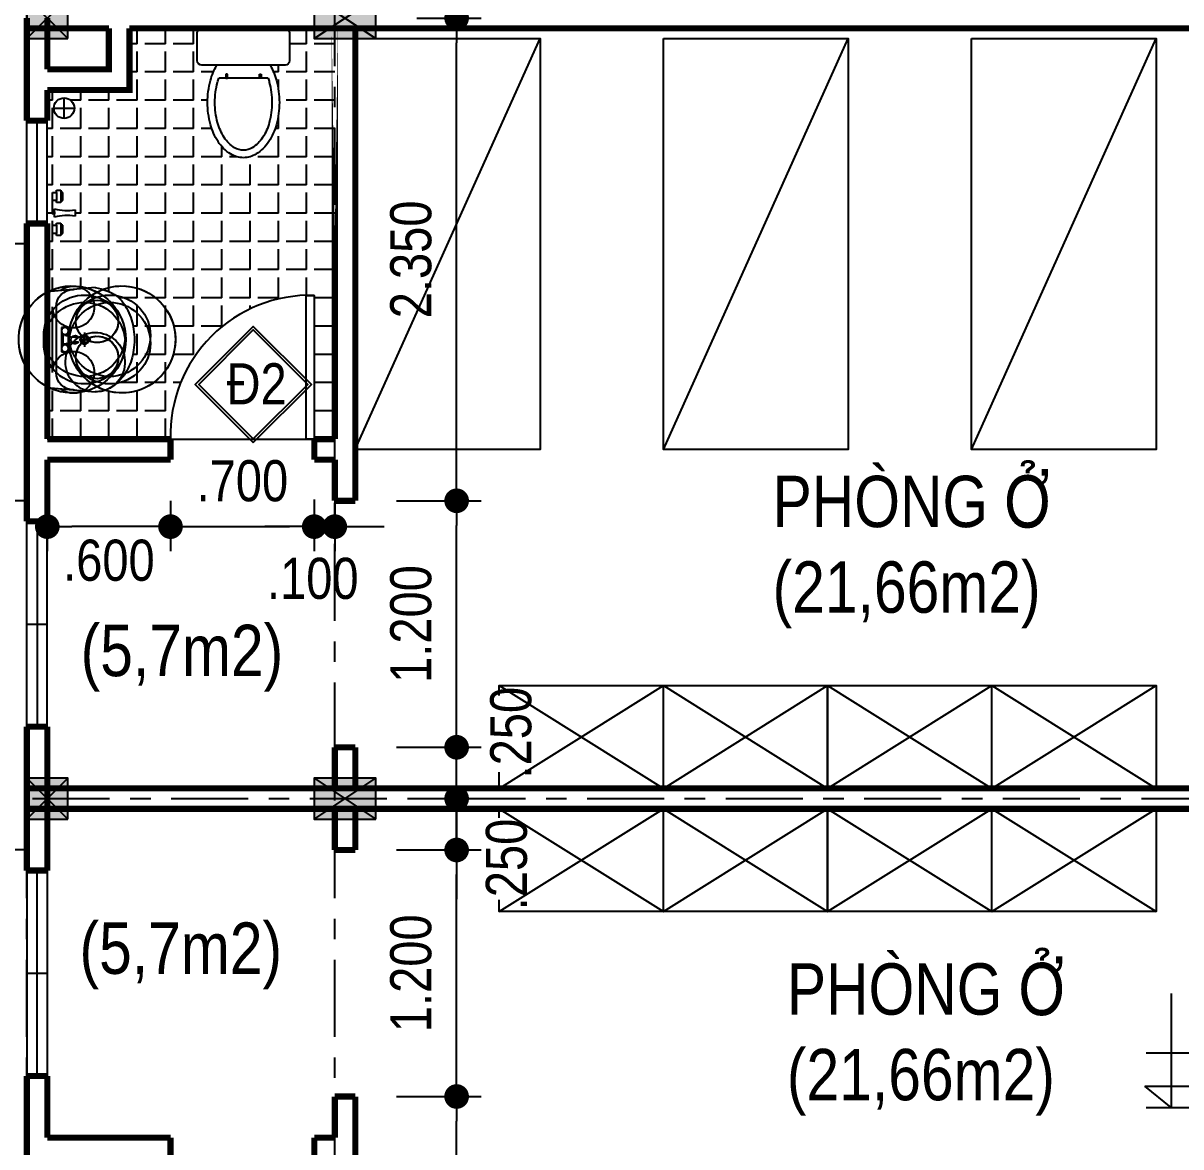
# Model space of a CAD drawing. Header units: millimetres. Extents: x 120 to 288, y 58 to 216.
# Drawn here: x 167.19 to 172.82, y 135.52 to 140.99 of the extents above; entities that cross this region are included whole.
import ezdxf

# ---------------------------------------------------------------- set-up
doc = ezdxf.new("R2010")
doc.units = ezdxf.units.MM
doc.header["$LTSCALE"] = 0.3
doc.header["$MEASUREMENT"] = 0
doc.linetypes.add('ACAD_ISO03W100', pattern=[30, 12, -18])
doc.linetypes.add('CENTER', pattern=[2, 1.25, -0.25, 0.25, -0.25])
doc.layers.get('0').update_dxf_attribs({"linetype": 'CONTINUOUS', "lineweight": 13})
doc.layers.get('DEFPOINTS').update_dxf_attribs({"linetype": 'CONTINUOUS', "lineweight": 13})
for name, color, linetype in [('CHUSO', 141, 'CONTINUOUS'), ('HACTH', 8, 'CONTINUOUS'), ('HATCH', 8, 'CONTINUOUS'), ('KT', 8, 'CONTINUOUS'), ('LAYER 1', 1, 'CONTINUOUS'), ('LAYER1', 1, 'CONTINUOUS'), ('LAYER3', 34, 'CONTINUOUS'), ('LAYER5', 5, 'CONTINUOUS'), ('LAYER7', 7, 'CONTINUOUS'), ('THIETBI', 25, 'CONTINUOUS'), ('TUONG', 7, 'CONTINUOUS')]:
    doc.layers.add(name, color=color, linetype=linetype)
doc.styles.add('ATTR', font='romans.shx', dxfattribs={"width": 0.8, "height": 0.7})
doc.styles.add('HELVE-KT', font='vhelvcn.TTF')
doc.dimstyles.new('1-100', dxfattribs={"dimtxt": 0.2, "dimasz": 0.12, "dimexe": 0.12, "dimexo": 0.2, "dimgap": 0.12, "dimtad": 1, "dimdec": 3, "dimzin": 4, "dimdsep": 46, "dimtxsty": 'HELVE-KT', "dimblk1": 'DOT', "dimblk2": 'DOT', "dimsah": 1, "dimcen": -0.18, "dimadec": 3, "dimazin": 0, "dimtfac": 1, "dimtdec": 3, "dimtmove": 2, "dimatfit": 3, "dimldrblk": 'DOT', "dimfxl": 0, "dimtolj": 1, "dimtzin": 4, "dimarcsym": 0})

# ---------------------------------------------------------------- blocks, each defined once
blk = doc.blocks.new('TOILET')
at = {"layer": 'THIETBI', "linetype": 'Continuous'}
for p, q in [((2.25, 0), (-2.25, 0)), ((-2.5, -0.25), (-2.5, -1.75)), ((2.5, -1.75), (2.5, -0.25)), ((-2.25, -2), (2.25, -2)), ((-0.9619002962733703, -2.476023252835319), (-0.9619002962733703, -2.701023903222449)), ((-0.8643275165757132, -2.476023252835319), (-0.9619002962733703, -2.476023252835319)), ((-0.8643275165757132, -2.701023903222449), (-0.8643275165757132, -2.476023252835319)), ((0.8619205168486133, -2.701023903222449), (0.8619205168486133, -2.476023252835319)), ((0.8619205168486133, -2.476023252835319), (0.959493296546043, -2.476023252835319)), ((0.959493296546043, -2.476023252835319), (0.959493296546043, -2.701023903222449)), ((-1.328885587445484, -2.699999999999932), (1.328885587445484, -2.699999999999989)), ((-0.9619002962733703, -2.701023903222449), (-0.8643275165757132, -2.701023903222449)), ((0.959493296546043, -2.701023903222449), (0.8619205168486133, -2.701023903222449))]:
    blk.add_line(p, q, dxfattribs=at)
for centre, radius, start, end in [((-2.25, -0.25), 0.25, 90, 180), ((2.25, -0.25), 0.25, 0, 90), ((-2.25, -1.75), 0.25, 180, 270), ((2.25, -1.75), 0.25, 270, 0), ((1.337938406279363, -3.661379033137678), 3.234819193328465, 149.0965747149677, 164.9268623414033), ((-1.337938406280728, -3.661379033138246), 3.234819193329836, 15.07313765860166, 30.90342528502951), ((2.637457049974273, -4.011362538314529), 4.580641306093185, 164.9268623414104, 180.0000000000054), ((2.637457049974046, -4.011362538315211), 4.180641306093212, 164.9268623413889, 179.9999999999965), ((1.337938406279363, -3.661379033137166), 2.834819193328285, 160.1759760614096, 164.9268623413951), ((-1.337938406280728, -3.661379033138019), 2.834819193329868, 15.07313765856473, 19.82402393859776), ((-2.637457049976319, -4.011362538315325), 4.180641306095254, 5.063761851311246e-12, 15.07313765857124), ((-2.637457049976319, -4.0113625383147), 4.580641306095231, 359.9999999999972, 15.07313765858606), ((2.637457049976774, -4.011362538314927), 4.580641306095572, 180, 195.0731376585856), ((2.637457049976547, -4.011362538314529), 4.180641306095595, 180.0000000000051, 195.0731376585643), ((-2.6374570499745, -4.011362538314586), 4.180641306093665, 344.9268623413959, 359.9999999999953), ((-2.637457049974728, -4.011362538315325), 4.580641306093639, 344.9268623414112, 5.332585182154509e-12), ((1.337938406280728, -4.361346043491835), 3.234819193329827, 195.0731376585933, 213.0315475788831), ((1.337938406280728, -4.361346043491494), 2.834819193329956, 195.0731376585625, 213.0315475788917), ((-1.337938406279591, -4.36134604349229), 2.834819193328596, 326.9684524211129, 344.9268623413986), ((-1.337938406279591, -4.361346043492233), 3.234819193328677, 326.9684524211115, 344.9268623414048), ((0.5168646681929658, -4.8952005445542), 2.255450666327983, 213.0315475788855, 237.5002250693039), ((0.5168646681931932, -4.895200544554314), 1.85545066632798, 213.0315475788863, 237.5002250693021), ((-0.5168646681929658, -4.89520054455437), 1.855450666327776, 302.4997749306895, 326.968452421117), ((-0.5168646681929658, -4.8952005445542), 2.255450666327892, 302.4997749306941, 326.9684524211124), ((0, -5.706522592530348), 1.293477407469652, 237.5002250693031, 270), ((0, -5.706522592530462), 0.8934774074695488, 237.5002250693035, 270), ((0, -5.706522592530519), 0.8934774074695326, 270, 302.4997749306894), ((0, -5.706522592530519), 1.293477407469453, 270, 302.4997749307029)]:
    blk.add_arc(centre, radius, start, end, dxfattribs=at)
blk = doc.blocks.new('la')
at = {"layer": 'THIETBI', "linetype": 'Continuous'}
for p, q in [((-5933.44379870165, 607096.9278938042), (-5954.657236116378, 607330.2757053494)), ((-5700.095987156405, 607309.1017654629), (-5700.095987156405, 607252.294578268)), ((-5445.534738199225, 607330.2757053494), (-5466.748175613953, 607096.9278938042)), ((-5700.095987156405, 607278.0555106837), (-5734.787105645424, 607278.0555106837)), ((-5710.190800530276, 607249.5658061604), (-5715.470036458595, 607195.7922466656)), ((-5665.404868668316, 607278.0555106837), (-5700.095987156405, 607278.0555106837)), ((-5684.721937854214, 607195.7922466656), (-5690.001173785327, 607249.5658061604)), ((-5944.168579871206, 607224.2085182804), (-5944.168579871206, 607229.5737794738)), ((-5759.493611915408, 607200.4494683815), (-5715.012812269291, 607200.4494683815)), ((-5759.493611915408, 607183.478718451), (-5759.493611915408, 607200.4494683815)), ((-5759.493611915408, 607166.5079685205), (-5759.493611915408, 607183.478718451)), ((-5719.692424225992, 607191.9640934139), (-5727.825761422886, 607191.9640934139)), ((-5725.552112052588, 607183.478718451), (-5716.678920921309, 607183.478718451)), ((-5685.179162046312, 607200.4494683815), (-5640.698362400195, 607200.4494683815)), ((-5674.639862261152, 607183.478718451), (-5683.513053392431, 607183.478718451)), ((-5672.366212892717, 607191.9640934139), (-5680.499550089611, 607191.9640934139)), ((-5640.698362400195, 607200.4494683815), (-5640.698362400195, 607183.478718451)), ((-5640.698362400195, 607183.478718451), (-5640.698362400195, 607166.5079685205)), ((-5456.023394444397, 607229.5737794738), (-5456.023394444397, 607224.2085182804)), ((-5700.095987156405, 607139.3547686327), (-5859.314830218813, 607139.3547686327)), ((-5859.31483021858, 607122.3840186977), (-5540.877144096539, 607122.3840186978)), ((-5700.095987156405, 607166.5079685205), (-5759.493611915408, 607166.5079685205)), ((-5727.825761422886, 607174.9933434834), (-5672.366212892717, 607174.9933434834)), ((-5640.698362400195, 607166.5079685205), (-5700.095987156405, 607166.5079685205)), ((-5540.87714409679, 607139.3547686327), (-5700.095987156405, 607139.3547686327)), ((-5466.748175613953, 607096.9278938042), (-5933.44379870165, 607096.9278938042))]:
    blk.add_line(p, q, dxfattribs=at)
for centre, radius in [((-5700.095987156172, 607278.0555106841), 21.21343741315687), ((-5700.095987156172, 607278.0555106841), 16.9707499305255), ((-5742.522861982834, 607183.4787184515), 16.9707499305255), ((-5657.669112330441, 607183.4787184515), 16.9707499305255)]:
    blk.add_circle(centre, radius, dxfattribs=at)
for centre, radius, start, end in [((-5716.921617746491, 607277.7234812875), 198.3889853030901, 106.8298526196501, 126.1394149328383), ((-5698.920439606671, 607218.2127808502), 260.5626604476124, 90, 106.8298526196501), ((-5698.920439606671, 607218.2127808502), 260.5626604477563, 73.17014738034992, 90), ((-5680.919261464987, 607277.7234812875), 198.3889853030873, 53.86058506716174, 73.17014738034992), ((-5744.464750194129, 607315.4400154066), 151.686082919052, 126.1394149328383, 150.4377224630194), ((-5653.376129020144, 607315.4400154066), 151.686082919055, 29.56227753698059, 53.86058506716174), ((-5786.622446788613, 607339.3522209723), 103.2189295367069, 150.4377224630194, 180), ((-5611.218432424728, 607339.3522209723), 103.2189295367252, 0, 29.56227753698059), ((-5809.756896741826, 607330.2757053499), 144.9003393737205, 180, 190.3888578116886), ((-5786.622446788613, 607339.3522209723), 103.2189295367414, 180, 209.5622775369806), ((-5611.218432424728, 607339.3522209723), 103.2189295367332, 330.4377224630194, 0), ((-5744.464750194129, 607363.2644265287), 151.6860829190531, 209.5622775369806, 233.8605850671617), ((-5716.921617746491, 607400.9809606525), 198.3889853029024, 233.8605850671617, 253.1701473803499), ((-5700.095987156172, 607232.2578273343), 20.03675093646151, 59.74728664221707, 120.2527133577829), ((-5680.919261464987, 607400.9809606525), 198.3889853030186, 286.8298526196501, 306.1394149328383), ((-5653.376129020144, 607363.2644265287), 151.686082919052, 306.1394149328383, 330.4377224630194), ((-5859.31483021858, 607224.2085182809), 84.85374965263226, 180, 270), ((-5698.920439606671, 607460.4916610897), 260.5626604475996, 253.1701473803499, 266.458658478582), ((-5719.692424225759, 607196.2067809005), 4.242687482640058, 270, 354.3929373133142), ((-5698.920439606671, 607460.4916610897), 260.5626604477354, 273.0264019199498, 286.8298526196501), ((-5680.499550089378, 607196.2067809005), 4.242687482625124, 185.6070626866857, 270), ((-5540.877144096557, 607224.2085182809), 84.85374965263226, 270, 0), ((-5859.31483021858, 607224.2085182809), 101.8244995831652, 218.2452544057623, 270), ((-5540.877144096557, 607224.2085182809), 101.8244995831627, 270, 321.7547455942377)]:
    blk.add_arc(centre, radius, start, end, dxfattribs=at)
blk.add_spline([(-5445.534738204817, 607330.275705352), (-5488.399266112272, 607435.7992354915), (-5558.166908814947, 607489.0372223724), (-5649.338553096775, 607517.3672669327), (-5750.853421221862, 607517.367266933), (-5842.025065503458, 607489.0372223728), (-5911.792708206598, 607435.7992354913), (-5950.069890455718, 607366.4471325721), (-5954.657236119176, 607330.275705352)], degree=3, dxfattribs=at)
blk = doc.blocks.new('WALFCT1T')
for p, q in [((-5.5, -1), (-5, -1)), ((-5.5, -2), (-5.5, -1)), ((-2.5, -2), (-5.5, -2)), ((-5, -2), (-5, -2.5)), ((-5, -2.5), (-3, -2.5)), ((-3, -1), (-2.5, -1)), ((-3, -2.5), (-3, -2)), ((-2.5, -1), (-2.5, -2)), ((-1, -0.5), (1, -0.5)), ((2.5, -1), (3, -1)), ((2.5, -2), (2.5, -1)), ((5.5, -2), (2.5, -2)), ((3, -2), (3, -2.5)), ((3, -2.5), (5, -2.5)), ((5, -1), (5.5, -1)), ((5, -2.5), (5, -2)), ((5.5, -1), (5.5, -2)), ((0.75, -5.5), (-0.75, -5.5))]:
    blk.add_line(p, q)
for points in [[(-3, 0), (-3, -1), (-5, -1), (-5, 0)], [(-0.25, -0.5), (-0.25, 0), (0.25, 0), (0.25, -0.5)], [(5, 0), (5, -1), (3, -1), (3, 0)]]:
    blk.add_lwpolyline(points, close=True)
for centre, radius, start, end in [((-13.26580000000001, -3.619500000000016), 12.65625, 351.4554000000001, 14.26943), ((13.26579999999998, -3.619500000000016), 12.65624, 165.7306, 188.5446)]:
    blk.add_arc(centre, radius, start, end)
at = {"style": 'ATTR', "width": 0.8, "flags": 9}
blk.add_attdef('ESTCODE', (0, 0), '', height=0.7, dxfattribs=at)
blk = doc.blocks.new('_DOT')
at = {"color": 0, "linetype": 'ByBlock'}
blk.add_line((-0.5, 0), (-1, 0), dxfattribs=at)
at = {"color": 0, "linetype": 'ByBlock', "const_width": 0.5}
blk.add_lwpolyline([(-0.25, 0, 1), (0.25, 0, 1)], format="xyb", close=True, dxfattribs=at)
blk = doc.blocks.new('*D312')
at = {"layer": 'DEFPOINTS', "color": 0, "lineweight": -2, "ltscale": 5}
for p in [(167.9041485818102, 138.8677657601786), (168.6041485818801, 138.8739229899495), (168.6041485818801, 138.5418370153186)]:
    blk.add_point(p, dxfattribs=at)
at = {"layer": 'LAYER 1', "color": 0, "lineweight": -2, "ltscale": 5}
for p, q in [((167.9041485818102, 138.6677657601786), (167.9041485818102, 138.4218370153186)), ((168.6041485818801, 138.6739229899495), (168.6041485818801, 138.4218370153186)), ((168.0241485818102, 138.5418370153186), (168.48414858188, 138.5418370153186))]:
    blk.add_line(p, q, dxfattribs=at)
at = {"layer": 'LAYER 1', "color": 0, "lineweight": -2, "ltscale": 5, "xscale": 0.12, "yscale": 0.12, "zscale": 0.12, "rotation": 180}
blk.add_blockref('_DOT', (167.9041485818102, 138.5418370153186), dxfattribs=at)
at = {"layer": 'LAYER 1', "color": 0, "lineweight": -2, "ltscale": 5, "xscale": 0.12, "yscale": 0.12, "zscale": 0.12}
blk.add_blockref('_DOT', (168.6041485818801, 138.5418370153186), dxfattribs=at)
at = {"layer": 'LAYER 1', "color": 0, "ltscale": 5, "insert": (168.2541485818451, 138.763970348652), "char_height": 0.2, "attachment_point": 5, "style": 'HELVE-KT'}
blk.add_mtext('\\A1;.700', dxfattribs=at)
blk = doc.blocks.new('*D313')
at = {"layer": 'DEFPOINTS', "color": 0, "lineweight": -2, "ltscale": 5}
for p in [(168.6041485818801, 138.8677657601786), (168.7041485818568, 138.8677657601786), (168.7041485818568, 138.5418370153186)]:
    blk.add_point(p, dxfattribs=at)
at = {"layer": 'LAYER 1', "color": 0, "lineweight": -2, "ltscale": 5}
for p, q in [((168.6041485818801, 138.6677657601786), (168.6041485818801, 138.4218370153186)), ((168.7041485818568, 138.6677657601786), (168.7041485818568, 138.4218370153186)), ((168.48414858188, 138.5418370153186), (168.36414858188, 138.5418370153186)), ((168.6041485818801, 138.5418370153186), (168.7041485818568, 138.5418370153186)), ((168.8241485818568, 138.5418370153186), (168.9441485818568, 138.5418370153186))]:
    blk.add_line(p, q, dxfattribs=at)
at = {"layer": 'LAYER 1', "color": 0, "lineweight": -2, "ltscale": 5, "xscale": 0.12, "yscale": 0.12, "zscale": 0.12}
blk.add_blockref('_DOT', (168.6041485818801, 138.5418370153186), dxfattribs=at)
at = {"layer": 'LAYER 1', "color": 0, "lineweight": -2, "ltscale": 5, "xscale": 0.12, "yscale": 0.12, "zscale": 0.12, "rotation": 180}
blk.add_blockref('_DOT', (168.7041485818568, 138.5418370153186), dxfattribs=at)
at = {"layer": 'LAYER 1', "color": 0, "ltscale": 5, "insert": (168.5969512816459, 138.2886915536494), "char_height": 0.2, "attachment_point": 5, "style": 'HELVE-KT'}
blk.add_mtext('\\A1;.100', dxfattribs=at)
blk = doc.blocks.new('*D314')
at = {"layer": 'DEFPOINTS', "color": 0, "lineweight": -2, "ltscale": 5}
for p in [(167.3041485818335, 138.8677657601786), (167.9041485818102, 138.8677657601786), (167.3041485818335, 138.5418370153186)]:
    blk.add_point(p, dxfattribs=at)
at = {"layer": 'LAYER 1', "color": 0, "lineweight": -2, "ltscale": 5}
for p, q in [((167.3041485818335, 138.6677657601786), (167.3041485818335, 138.4218370153186)), ((167.9041485818102, 138.6677657601786), (167.9041485818102, 138.4218370153186)), ((167.7841485818102, 138.5418370153186), (167.4241485818335, 138.5418370153186))]:
    blk.add_line(p, q, dxfattribs=at)
at = {"layer": 'LAYER 1', "color": 0, "lineweight": -2, "ltscale": 5, "xscale": 0.12, "yscale": 0.12, "zscale": 0.12, "rotation": 180}
blk.add_blockref('_DOT', (167.3041485818335, 138.5418370153186), dxfattribs=at)
at = {"layer": 'LAYER 1', "color": 0, "lineweight": -2, "ltscale": 5, "xscale": 0.12, "yscale": 0.12, "zscale": 0.12}
blk.add_blockref('_DOT', (167.9041485818102, 138.5418370153186), dxfattribs=at)
at = {"layer": 'LAYER 1', "color": 0, "ltscale": 5, "insert": (167.6041485818218, 138.3769742279676), "char_height": 0.2, "attachment_point": 5, "style": 'HELVE-KT'}
blk.add_mtext('\\A1;.600', dxfattribs=at)
blk = doc.blocks.new('*D329')
at = {"layer": 'DEFPOINTS', "color": 0, "lineweight": -2, "ltscale": 5}
for p in [(168.8041485818335, 135.7677657602601), (169.297526175194, 135.7677657602601), (168.9041485818102, 133.417765760167)]:
    blk.add_point(p, dxfattribs=at)
at = {"layer": 'LAYER 1', "color": 0, "lineweight": -2, "ltscale": 5}
for p, q in [((169.0041485818335, 135.7677657602601), (169.417526175194, 135.7677657602601)), ((169.297526175194, 133.537765760167), (169.297526175194, 135.6477657602601)), ((169.1041485818102, 133.417765760167), (169.417526175194, 133.417765760167))]:
    blk.add_line(p, q, dxfattribs=at)
at = {"layer": 'LAYER 1', "color": 0, "lineweight": -2, "ltscale": 5, "xscale": 0.12, "yscale": 0.12, "zscale": 0.12}
for p, rotation in [((169.297526175194, 135.7677657602601), 90), ((169.297526175194, 133.417765760167), 270)]:
    blk.add_blockref('_DOT', p, dxfattribs=dict(at, rotation=rotation))
at = {"layer": 'LAYER 1', "color": 0, "ltscale": 5, "insert": (169.0753928418606, 134.5927657602136), "char_height": 0.2, "attachment_point": 5, "rotation": 90, "style": 'HELVE-KT'}
blk.add_mtext('\\A1;2.350', dxfattribs=at)
blk = doc.blocks.new('*D330')
at = {"layer": 'DEFPOINTS', "color": 0, "lineweight": -2, "ltscale": 5}
for p in [(168.8041485818335, 136.9677657602717), (169.297526175194, 136.9677657602717), (168.8041485818335, 135.7677657602601)]:
    blk.add_point(p, dxfattribs=at)
at = {"layer": 'LAYER 1', "color": 0, "lineweight": -2, "ltscale": 5}
for p, q in [((169.0041485818335, 136.9677657602717), (169.417526175194, 136.9677657602717)), ((169.297526175194, 135.8877657602601), (169.297526175194, 136.8477657602717)), ((169.0041485818335, 135.7677657602601), (169.417526175194, 135.7677657602601))]:
    blk.add_line(p, q, dxfattribs=at)
at = {"layer": 'LAYER 1', "color": 0, "lineweight": -2, "ltscale": 5, "xscale": 0.12, "yscale": 0.12, "zscale": 0.12}
for p, rotation in [((169.297526175194, 136.9677657602717), 90), ((169.297526175194, 135.7677657602601), 270)]:
    blk.add_blockref('_DOT', p, dxfattribs=dict(at, rotation=rotation))
at = {"layer": 'LAYER 1', "color": 0, "ltscale": 5, "insert": (169.0753928418606, 136.3677657602659), "char_height": 0.2, "attachment_point": 5, "rotation": 90, "style": 'HELVE-KT'}
blk.add_mtext('\\A1;1.200', dxfattribs=at)
blk = doc.blocks.new('*D331')
at = {"layer": 'DEFPOINTS', "color": 0, "lineweight": -2, "ltscale": 5}
for p in [(168.9041485818102, 137.2177657602717), (169.297526175194, 137.2177657602717), (168.8041485818335, 136.9677657602717)]:
    blk.add_point(p, dxfattribs=at)
at = {"layer": 'LAYER 1', "color": 0, "lineweight": -2, "ltscale": 5}
for p, q in [((169.297526175194, 137.3377657602717), (169.297526175194, 137.4577657602717)), ((169.1041485818102, 137.2177657602717), (169.417526175194, 137.2177657602717)), ((169.297526175194, 136.9677657602717), (169.297526175194, 137.2177657602717)), ((169.0041485818335, 136.9677657602717), (169.417526175194, 136.9677657602717)), ((169.297526175194, 136.8477657602717), (169.297526175194, 136.7277657602717))]:
    blk.add_line(p, q, dxfattribs=at)
at = {"layer": 'LAYER 1', "color": 0, "lineweight": -2, "ltscale": 5, "xscale": 0.12, "yscale": 0.12, "zscale": 0.12}
for p, rotation in [((169.297526175194, 137.2177657602717), 270), ((169.297526175194, 136.9677657602717), 90)]:
    blk.add_blockref('_DOT', p, dxfattribs=dict(at, rotation=rotation))
at = {"layer": 'LAYER 1', "color": 0, "ltscale": 5, "insert": (169.5412234026821, 136.8971605490208), "char_height": 0.2, "attachment_point": 5, "rotation": 90, "style": 'HELVE-KT'}
blk.add_mtext('\\A1;.250', dxfattribs=at)
blk = doc.blocks.new('*D332')
at = {"layer": 'DEFPOINTS', "color": 0, "lineweight": -2, "ltscale": 5}
for p in [(168.8041485818335, 137.4677657602135), (169.297526175194, 137.4677657602135), (168.9041485818102, 137.2177657602717)]:
    blk.add_point(p, dxfattribs=at)
at = {"layer": 'LAYER 1', "color": 0, "lineweight": -2, "ltscale": 5}
for p, q in [((169.297526175194, 137.5877657602135), (169.297526175194, 137.7077657602135)), ((169.0041485818335, 137.4677657602135), (169.417526175194, 137.4677657602135)), ((169.297526175194, 137.2177657602717), (169.297526175194, 137.4677657602135)), ((169.1041485818102, 137.2177657602717), (169.417526175194, 137.2177657602717)), ((169.297526175194, 137.0977657602717), (169.297526175194, 136.9777657602717))]:
    blk.add_line(p, q, dxfattribs=at)
at = {"layer": 'LAYER 1', "color": 0, "lineweight": -2, "ltscale": 5, "xscale": 0.12, "yscale": 0.12, "zscale": 0.12}
for p, rotation in [((169.297526175194, 137.4677657602135), 270), ((169.297526175194, 137.2177657602717), 90)]:
    blk.add_blockref('_DOT', p, dxfattribs=dict(at, rotation=rotation))
at = {"layer": 'LAYER 1', "color": 0, "ltscale": 5, "insert": (169.5624126218404, 137.5388988631441), "char_height": 0.2, "attachment_point": 5, "rotation": 90, "style": 'HELVE-KT'}
blk.add_mtext('\\A1;.250', dxfattribs=at)
blk = doc.blocks.new('*D333')
at = {"layer": 'DEFPOINTS', "color": 0, "lineweight": -2, "ltscale": 5}
for p in [(168.8041485818335, 138.6677657602252), (169.297526175194, 138.6677657602252), (168.8041485818335, 137.4677657602135)]:
    blk.add_point(p, dxfattribs=at)
at = {"layer": 'LAYER 1', "color": 0, "lineweight": -2, "ltscale": 5}
for p, q in [((169.0041485818335, 138.6677657602252), (169.417526175194, 138.6677657602252)), ((169.297526175194, 137.5877657602135), (169.297526175194, 138.5477657602252)), ((169.0041485818335, 137.4677657602135), (169.417526175194, 137.4677657602135))]:
    blk.add_line(p, q, dxfattribs=at)
at = {"layer": 'LAYER 1', "color": 0, "lineweight": -2, "ltscale": 5, "xscale": 0.12, "yscale": 0.12, "zscale": 0.12}
for p, rotation in [((169.297526175194, 138.6677657602252), 90), ((169.297526175194, 137.4677657602135), 270)]:
    blk.add_blockref('_DOT', p, dxfattribs=dict(at, rotation=rotation))
at = {"layer": 'LAYER 1', "color": 0, "ltscale": 5, "insert": (169.0753928418606, 138.0677657602194), "char_height": 0.2, "attachment_point": 5, "rotation": 90, "style": 'HELVE-KT'}
blk.add_mtext('\\A1;1.200', dxfattribs=at)
blk = doc.blocks.new('*D334')
at = {"layer": 'DEFPOINTS', "color": 0, "lineweight": -2, "ltscale": 5}
for p in [(168.9041485818102, 141.0177657602601), (169.297526175194, 141.0177657602601), (168.8041485818335, 138.6677657602252)]:
    blk.add_point(p, dxfattribs=at)
at = {"layer": 'LAYER 1', "color": 0, "lineweight": -2, "ltscale": 5}
for p, q in [((169.1041485818102, 141.0177657602601), (169.417526175194, 141.0177657602601)), ((169.297526175194, 138.7877657602252), (169.297526175194, 140.8977657602601)), ((169.0041485818335, 138.6677657602252), (169.417526175194, 138.6677657602252))]:
    blk.add_line(p, q, dxfattribs=at)
at = {"layer": 'LAYER 1', "color": 0, "lineweight": -2, "ltscale": 5, "xscale": 0.12, "yscale": 0.12, "zscale": 0.12}
for p, rotation in [((169.297526175194, 141.0177657602601), 90), ((169.297526175194, 138.6677657602252), 270)]:
    blk.add_blockref('_DOT', p, dxfattribs=dict(at, rotation=rotation))
at = {"layer": 'LAYER 1', "color": 0, "ltscale": 5, "insert": (169.0753928418606, 139.8427657602427), "char_height": 0.2, "attachment_point": 5, "rotation": 90, "style": 'HELVE-KT'}
blk.add_mtext('\\A1;2.350', dxfattribs=at)
blk = doc.blocks.new('*D335')
at = {"layer": 'DEFPOINTS', "color": 0, "lineweight": -2, "ltscale": 5}
for p in [(168.8041485818335, 143.3677657602368), (169.297526175194, 143.3677657602368), (168.9041485818102, 141.0177657602601)]:
    blk.add_point(p, dxfattribs=at)
at = {"layer": 'LAYER 1', "color": 0, "lineweight": -2, "ltscale": 5}
for p, q in [((169.0041485818335, 143.3677657602368), (169.417526175194, 143.3677657602368)), ((169.297526175194, 141.1377657602601), (169.297526175194, 143.2477657602368)), ((169.1041485818102, 141.0177657602601), (169.417526175194, 141.0177657602601))]:
    blk.add_line(p, q, dxfattribs=at)
at = {"layer": 'LAYER 1', "color": 0, "lineweight": -2, "ltscale": 5, "xscale": 0.12, "yscale": 0.12, "zscale": 0.12}
for p, rotation in [((169.297526175194, 143.3677657602368), 90), ((169.297526175194, 141.0177657602601), 270)]:
    blk.add_blockref('_DOT', p, dxfattribs=dict(at, rotation=rotation))
at = {"layer": 'LAYER 1', "color": 0, "ltscale": 5, "insert": (169.0753928418606, 142.1927657602485), "char_height": 0.2, "attachment_point": 5, "rotation": 90, "style": 'HELVE-KT'}
blk.add_mtext('\\A1;2.350', dxfattribs=at)

msp = doc.modelspace()

# ---------------------------------------------------------------- hatches: boundary and pattern name
at = {"layer": 'LAYER7', "ltscale": 5}
h = msp.add_hatch(color=256, dxfattribs=at)
h.paths.add_polyline_path([(167.3041485818917, 141.0177657602601), (167.204148581915, 141.1177657601204), (167.2041485818568, 140.9177657602252)])
h.paths.add_polyline_path([(167.3041485818335, 141.0177657602019), (167.204148581915, 140.9177657602252), (167.4041485819848, 140.9177657602252)])
h.paths.add_polyline_path([(167.4041485818684, 141.1177657601786), (167.3041485818917, 141.0177657602019), (167.4041485818684, 140.9177657602252)])
h.paths.add_polyline_path([(167.4041485818684, 141.1177657601786), (167.204148581915, 141.1177657602368), (167.3041485818917, 141.0177657602019)])
h = msp.add_hatch(color=256, dxfattribs=at)
h.paths.add_polyline_path([(168.6041485818801, 141.1177657602368), (168.6041485817636, 140.9177657602252), (168.7541485817869, 141.0177657602601)])
h.paths.add_polyline_path([(168.7541485817869, 141.0177657602601), (168.9041485818102, 141.1177657602368), (168.6041485818801, 141.1177657602368)])
h.paths.add_polyline_path([(168.6041485818218, 140.9177657602834), (168.9041485818684, 140.9177657602834), (168.7541485817869, 141.0177657602601)])
h.paths.add_polyline_path([(168.7541485818451, 141.0177657603183), (168.9041485818684, 140.9177657602252), (168.9041485818684, 141.117765760295)])
h = msp.add_hatch(color=256, dxfattribs=at)
h.paths.add_polyline_path([(167.3041485818917, 137.2177657602717), (167.204148581915, 137.317765760132), (167.2041485818568, 137.1177657601786)])
h.paths.add_polyline_path([(167.3041485818335, 137.2177657602135), (167.204148581915, 137.1177657602368), (167.4041485819848, 137.1177657602368)])
h.paths.add_polyline_path([(167.4041485818684, 137.317765760132), (167.3041485818917, 137.2177657602135), (167.4041485818684, 137.1177657602368)])
h.paths.add_polyline_path([(167.4041485818684, 137.3177657601902), (167.204148581915, 137.3177657602484), (167.3041485818917, 137.2177657602135)])
h = msp.add_hatch(color=256, dxfattribs=at)
h.paths.add_polyline_path([(168.6041485818801, 137.3177657603067), (168.6041485817636, 137.117765760295), (168.7541485817869, 137.2177657603299)])
h.paths.add_polyline_path([(168.7541485817869, 137.2177657602717), (168.9041485818102, 137.3177657603067), (168.6041485818801, 137.3177657603067)])
h.paths.add_polyline_path([(168.6041485818218, 137.117765760295), (168.9041485818684, 137.117765760295), (168.7541485817869, 137.2177657603299)])
h.paths.add_polyline_path([(168.7541485818451, 137.2177657603299), (168.9041485818684, 137.117765760295), (168.9041485818684, 137.3177657603067)])
at = {"layer": 'THIETBI', "ltscale": 5}
h = msp.add_hatch(dxfattribs=at)
h.set_pattern_fill('ANGLE', color=256, scale=0.5, angle=90, style=0)
h.set_pattern_definition([(90, (168.7041485818568, 138.9677657602135), (-0.1375, 8.419446744138055e-18), [0.1, -0.0375]), (180, (168.7041485818568, 138.9677657602135), (-1.683889348827611e-17, -0.1375), [0.1, -0.0375])])
edge = h.paths.add_edge_path()
edge.add_line((167.7041485817986, 140.9677657602717), (167.7041485817986, 140.6677657602252))
edge.add_line((167.7041485817986, 140.6677657602252), (167.3041485818335, 140.6677657602252))
edge.add_line((167.3041485818335, 140.6677657602252), (167.3041485818917, 139.6852446251562))
edge.add_line((167.3041485818917, 139.6852446252144), (167.5374610396334, 139.7064548498731))
edge.add_spline(control_points=[(167.5374610396334, 139.7064548498149), (167.5755415182443, 139.6964917185962), (167.6429637114866, 139.6788518100641), (167.7020394171354, 139.5929305609445), (167.729634767305, 139.5015264004016), (167.7295571961672, 139.402494221182), (167.7022504607098, 139.3098195929908), (167.6491818843874, 139.2384096286389), (167.5883342944085, 139.2011943081873), (167.5496533803175, 139.1982579167945), (167.5374610396334, 139.1973323573604)], knot_values=[0, 0, 0, 0, 113.8972482804107, 201.6571891156827, 297.1289658135357, 398.6438339386224, 494.115610636184, 581.8755514722499, 661.0895455658089, 697.5507014357958, 697.5507014357958, 697.5507014357958, 697.5507014357958], degree=3, periodic=0)
edge.add_line((167.5374610396334, 139.1973323573604), (167.3041485817753, 139.2185425820774))
edge.add_line((167.3041485817753, 139.2185425820774), (167.3041485817753, 138.9677657602135))
edge.add_line((167.3041485817753, 138.9677657602135), (167.9041485818102, 138.9677657602135))
edge.add_arc((168.5841485818614, 138.9877657601739), 0.6802940541319764, 88.31531568069852, 181.6846843156624, ccw=False)
edge.add_line((168.6041485818801, 139.6677657602834), (168.6041485818218, 138.9677657602717))
edge.add_line((168.6041485818218, 138.9677657602717), (168.7041485818568, 138.9677657602717))
edge.add_line((168.7041485818568, 138.9677657602717), (168.7041485818568, 140.9177657602834))
edge.add_line((168.7041485818568, 140.9177657602252), (168.6041485818218, 140.9177657602252))
edge.add_line((168.6041485818218, 140.9177657602834), (168.6041485818218, 140.9677657602717))
edge.add_line((168.6041485818218, 140.9677657602717), (168.4638212693039, 140.9677657602717))
edge.add_ellipse((168.4618521459865, 140.9452657601926), major_axis=(-0.0159099025959166, 0.0159099025959166), ratio=0.9999999987998788, start_angle=225.0000000343809, end_angle=314.99999996561905, ccw=False)
edge.add_line((168.4843521460657, 140.9452657599597), (168.4843521458911, 140.8102657599504))
edge.add_ellipse((168.4618521459865, 140.8102657601833), major_axis=(-0.01590990257682279, 0.01590990257682278), ratio=0.9999999986131138, start_angle=134.9999999602686, end_angle=225.0000000397314, ccw=False)
edge.add_line((168.4618521456955, 140.7877657601623), (168.3887403854983, 140.7877657602205))
edge.add_ellipse((168.1389376893289, 140.6382416471736), major_axis=(-0.2058626336902675, 0.2058626336902675), ratio=0.9999999968645723, start_angle=240.07313773622718, end_angle=255.9034253272293, ccw=False)
edge.add_ellipse((168.0219810113426, 140.6067431316608), major_axis=(-0.2915102284462119, 0.2915102284462117), ratio=0.999999998837754, start_angle=225.0000000332959, end_angle=240.0731376877937, ccw=False)
edge.add_ellipse((168.0219810113426, 140.6067431316608), major_axis=(-0.2915102284462128, -0.2915102284462128), ratio=0.9999999988377523, start_angle=119.92686231220631, end_angle=134.9999999667041, ccw=False)
edge.add_ellipse((168.1389376893289, 140.5752446162062), major_axis=(-0.2058626328327546, 0.2058626328327545), ratio=0.9999999969642844, start_angle=191.9684524520063, end_angle=209.9268624138862, ccw=False)
edge.add_ellipse((168.2128343257586, 140.5271977110663), major_axis=(-0.1435360015145571, 0.1435360015145571), ratio=0.9999999990923838, start_angle=167.4997749165686, end_angle=191.9684524286788, ccw=False)
edge.add_ellipse((168.2593521459144, 140.4541787267792), major_axis=(-0.08231639814443893, 0.08231639814443893), ratio=0.9999999992607727, start_angle=134.9999999788227, end_angle=167.4997749159088, ccw=False)
edge.add_ellipse((168.2593521459144, 140.4541787267792), major_axis=(-0.08231639814443893, -0.08231639814443893), ratio=0.9999999992607727, start_angle=12.500225084091198, end_angle=45.0000000211773, ccw=False)
edge.add_ellipse((168.3058699660701, 140.5271977110663), major_axis=(-0.1435360015145571, -0.1435360015145571), ratio=0.9999999990923826, start_angle=-11.968452428678688, end_angle=12.500225083431417, ccw=False)
edge.add_ellipse((168.3797666024998, 140.5752446162062), major_axis=(-0.2058626328327546, -0.2058626328327547), ratio=0.9999999969642842, start_angle=330.07313758611383, end_angle=348.03154754799374, ccw=False)
edge.add_ellipse((168.4967232804861, 140.6067431316608), major_axis=(-0.2915102284462119, 0.2915102284462117), ratio=0.999999998837754, start_angle=405.0000000332959, end_angle=420.07313768779375, ccw=False)
edge.add_ellipse((168.4967232804861, 140.6067431316608), major_axis=(-0.2915102284462128, -0.2915102284462128), ratio=0.9999999988377523, start_angle=299.92686231220625, end_angle=314.9999999667041, ccw=False)
edge.add_ellipse((168.3797666024998, 140.6382416471736), major_axis=(-0.2058626336902668, -0.2058626336902669), ratio=0.9999999968645755, start_angle=284.09657467277077, end_angle=299.9268622637729, ccw=False)
edge.add_line((168.1299639063304, 140.7877657601623), (168.0568521457258, 140.7877657601623))
edge.add_ellipse((168.0568521458422, 140.8102657601833), major_axis=(-0.0159099025959166, 0.0159099025959166), ratio=0.9999999987998788, start_angle=45.00000003438089, end_angle=134.9999999656191, ccw=False)
edge.add_line((168.0343521458212, 140.8102657611146), (168.0343521458212, 140.945265759203))
edge.add_ellipse((168.0568521458422, 140.9452657601926), major_axis=(-0.0159099025959166, -0.0159099025959166), ratio=0.9999999987998787, start_angle=225.0000000343809, end_angle=314.99999996561905, ccw=False)
edge.add_line((168.0548830223502, 140.9677657602717), (167.7041485817986, 140.9677657602717))
edge = h.paths.add_edge_path(flags=16)
edge.add_ellipse((167.4019230261561, 139.8036784207345), major_axis=(-0.1789864041828411, -0.178986404182841), ratio=0.999999999898956, start_angle=216.4553999965799, end_angle=239.2694299964606)
edge.add_line((167.3395330261205, 140.0489940351238), (167.3395330261787, 140.0639944209963))
edge.add_line((167.3395330261787, 140.0639944209963), (167.3295330261112, 140.0639944209963))
edge.add_line((167.3295330261112, 140.0639944209963), (167.3295330261112, 140.0739944210056))
edge.add_line((167.3295330261112, 140.0739944210056), (167.3395330260623, 140.0739944210056))
edge.add_line((167.3395330260623, 140.0739944210056), (167.3395330261205, 140.0889950118856))
edge.add_ellipse((167.4019230261561, 140.3343104212674), major_axis=(-0.1789862627049081, 0.1789862627049081), ratio=0.999999999893888, start_angle=120.7306000084298, end_angle=143.5445999967848)
edge.add_line((167.4395330262137, 140.0839953080415), (167.4395349510828, 140.0539934619576))
h.paths.add_polyline_path([(167.3795330260996, 139.9689944209078), (167.3695330260903, 139.9689944209078), (167.3695330260903, 139.9589944208985), (167.3495330261298, 139.9589944209567), (167.3495330261298, 139.9689944209661), (167.3295330261112, 139.9689944209078), (167.3295330261112, 140.0089944209451), (167.3495330261298, 140.0089944209451), (167.3495330261298, 140.0189944209544), (167.3695330260903, 140.0189944210126), (167.3695330260903, 140.0089944209451), (167.3795330261578, 140.0089944209451)], flags=16)
h.paths.add_polyline_path([(167.3795330260996, 140.1289944210569), (167.3695330260903, 140.1289944210569), (167.3695330260903, 140.1189944211058), (167.3495330261298, 140.1189944210475), (167.3495330261298, 140.1289944210569), (167.3295330261112, 140.1289944210569), (167.3295330261112, 140.1689944210941), (167.3495330261298, 140.1689944210941), (167.3495330261298, 140.1789944211034), (167.3695330260903, 140.1789944211034), (167.3695330261485, 140.1689944211523), (167.379533026216, 140.1689944210941)], flags=16)
h.paths.add_polyline_path([(167.3858199530164, 140.5288909735521, -1), (167.3858199530164, 140.628890973587, -1)], flags=16)

# ---------------------------------------------------------------- linework, layer by layer
at = {"layer": 'HACTH', "lineweight": -2, "ltscale": 0.08}
msp.add_lwpolyline([(168.3072541942237, 138.9688185455097), (168.5724085111902, 139.2339728624763), (168.3072541942237, 139.4991271794428), (168.0420998772572, 139.2339728624763)], close=True, dxfattribs=at)
at = {"layer": 'HATCH', "linetype": 'CENTER'}
for points in [[(167.2041485818568, 120.5331591377746), (167.2041485818568, 145.4062080577262)], [(168.7041485818568, 120.5331591377746), (168.7041485818568, 145.4062080577262)], [(164.532702977705, 137.2177657602717), (177.082898007016, 137.2177657602717)]]:
    msp.add_lwpolyline(points, dxfattribs=at)
at = {"layer": 'HATCH', "linetype": 'ACAD_ISO03W100', "ltscale": 0.01}
for points in [[(167.2041485818568, 139.9177657601786), (167.2041485818568, 139.9177657601786), (166.8041485818568, 139.9177657601786), (166.8041485818568, 140.6177657601786), (167.2041485818568, 140.6177657601786)], [(167.2041485818568, 138.6677657601902), (167.2041485818568, 138.6677657601902), (166.8041485818568, 138.6677657601902), (166.8041485818568, 137.4677657601902), (167.2041485818568, 137.4677657601902)], [(167.2041485818568, 136.9677657602368), (167.2041485818568, 136.9677657602368), (166.8041485818568, 136.9677657602368), (166.8041485818568, 135.7677657602368), (167.2041485818568, 135.7677657602368)]]:
    msp.add_lwpolyline(points, dxfattribs=at)
at = {"layer": 'LAYER 1', "ltscale": 5}
for p, q in [((167.3858199530164, 140.5288909735521), (167.3858199530164, 140.6288909735288)), ((167.335819953028, 140.5788909735404), (167.4358199530047, 140.5788909735404))]:
    msp.add_line(p, q, dxfattribs=at)
at = {"layer": 'LAYER 1', "lineweight": -2, "ltscale": 0.08}
msp.add_lwpolyline([(168.3072541942237, 138.9511301500017), (168.5900969066983, 139.2339728624763), (168.3072541942237, 139.5168155749509), (168.0244114817491, 139.2339728624763)], close=True, dxfattribs=at)
at = {"layer": 'LAYER 1', "ltscale": 5}
msp.add_circle((167.3858199530164, 140.5788909735404), 0.05, dxfattribs=at)
at = {"layer": 'LAYER1', "linetype": 'Continuous', "ltscale": 0.05}
for points in [[(172.777031798697, 136.2696287700082), (172.777031798697, 135.7140152817583)], [(172.6560096698913, 135.9796849078839), (173.4996787631053, 135.9796849078839)], [(172.6491235123349, 135.817593376908), (172.8721704378358, 135.817593376908)], [(172.777031798697, 135.7140152817583), (172.6491235123349, 135.817593376908)], [(172.6560096698913, 135.7140152817583), (173.4996787631053, 135.7140152817583)]]:
    msp.add_lwpolyline(points, dxfattribs=at)
at = {"layer": 'LAYER5', "color": 163, "linetype": 'Continuous'}
for p, q in [((167.9041485818102, 138.9677657593404), (168.6041485818801, 138.9677657593404)), ((167.2041485818568, 137.5677657602484), (167.2041485818568, 138.5677657601902)), ((167.2541485818451, 138.5677657601902), (167.2541485818451, 137.5677657602484)), ((167.3041485818335, 137.5677657602484), (167.3041485818335, 138.5677657601902)), ((167.2041485818568, 138.0677657602484), (167.3041485817753, 138.0677657602484)), ((167.2041485818568, 136.8677657602368), (167.2041485818568, 135.8677657602368)), ((167.2541485818451, 135.8677657602368), (167.2541485818451, 136.8677657602368)), ((167.3041485818335, 136.8677657602368), (167.3041485818335, 135.8677657602368)), ((167.2041485818568, 136.3677657602368), (167.3041485817753, 136.3677657602368))]:
    msp.add_line(p, q, dxfattribs=at)
for points in [[(167.2041485818568, 140.0177657601786), (167.2041485818568, 140.5177657601786)], [(167.2541485818451, 140.0177657601786), (167.2541485818451, 140.5177657601786)], [(167.3041485818335, 140.0177657601786), (167.3041485818335, 140.5177657601786)]]:
    msp.add_lwpolyline(points, dxfattribs=at)
msp.add_lwpolyline([(168.6041485818801, 138.9677657602717), (168.5641485818428, 138.9677657602717), (168.5641485818428, 139.6677657602252), (168.6041485818801, 139.6677657602252)], close=True, dxfattribs=at)
msp.add_arc((168.5841485818614, 138.9877657601739), 0.6802940541195461, 88.31531567759345, 181.6846843157148, dxfattribs=at)
at = {"layer": 'LAYER7', "ltscale": 5}
for p, q in [((167.2041485818568, 140.9177657602252), (167.4041485818684, 141.1177657602368)), ((167.2041485818568, 141.1177657602368), (167.4041485818684, 140.9177657602252)), ((168.6041485818218, 140.9177657602834), (168.9041485818102, 141.117765760295)), ((168.6041485818218, 141.117765760295), (168.9041485818102, 140.9177657602834)), ((167.2041485818568, 137.1177657602368), (167.4041485818684, 137.3177657602484)), ((167.2041485818568, 137.3177657602484), (167.4041485818684, 137.1177657602368)), ((168.6041485818218, 137.117765760295), (168.9041485818102, 137.3177657603067)), ((168.6041485818218, 137.3177657603067), (168.9041485818102, 137.117765760295))]:
    msp.add_line(p, q, dxfattribs=at)
for points in [[(167.4041485818684, 140.9177657602252), (167.4041485818684, 141.1177657602368), (167.2041485818568, 141.1177657602368), (167.2041485818568, 140.9177657602252)], [(168.9041485818102, 140.9177657602834), (168.9041485818102, 141.117765760295), (168.6041485818218, 141.117765760295), (168.6041485818218, 140.9177657602834)], [(167.4041485818684, 137.1177657602368), (167.4041485818684, 137.3177657602484), (167.2041485818568, 137.3177657602484), (167.2041485818568, 137.1177657602368)], [(168.9041485818102, 137.117765760295), (168.9041485818102, 137.3177657603067), (168.6041485818218, 137.3177657603067), (168.6041485818218, 137.117765760295)]]:
    msp.add_lwpolyline(points, close=True, dxfattribs=at)
at = {"layer": 'LAYER7', "ltscale": 5, "const_width": 0.03}
for points in [[(167.2041485818568, 140.5177657601786), (167.2041485818568, 141.0177657602019)], [(167.3041485818335, 140.7677657602019), (167.3041485818335, 141.0177657602019)], [(167.2041485818568, 140.9677657602135), (167.6041485818218, 140.9677657602135)], [(167.6041485818218, 140.9677657602135), (167.6041485818218, 140.7677657602019), (167.3041485818335, 140.7677657602019)], [(167.7041485817986, 140.9677657602135), (167.7041485817986, 140.6677657602252), (167.3041485818335, 140.6677657602252)], [(167.7041485817986, 140.9677657602135), (174.4041485818684, 140.9677657602135)], [(168.8041485818335, 140.9677657602135), (168.8041485818335, 138.8677657601786)], [(167.3041485818335, 140.5177657601786), (167.3041485818335, 140.6677657602252)], [(167.3041485818335, 140.5177657601786), (167.2041485818568, 140.5177657601786)], [(167.2041485818568, 138.5677657601902), (167.2041485818568, 140.0177657601786)], [(167.3041485818335, 140.0177657601786), (167.2041485818568, 140.0177657601786)], [(167.3041485818335, 138.9677657602135), (167.3041485818335, 140.0177657601786)], [(167.9041485818102, 138.9677657602135), (167.3041485818335, 138.9677657602135)], [(167.3041485818335, 138.9677657602135), (167.9041485818102, 138.9677657602135)], [(167.9041485818102, 138.9677657602135), (167.9041485818102, 138.8677657601786)], [(168.7041485818568, 138.9677657602135), (168.6041485818801, 138.9677657602135)], [(168.6041485818801, 138.9677657602135), (168.7041485818568, 138.9677657602135)], [(168.6041485818801, 138.9677657602717), (168.6041485818801, 138.8677657601786)], [(167.9041485818102, 138.8677657601786), (167.3041485818335, 138.8677657601786)], [(167.9041485818102, 138.8677657601786), (167.3041485818335, 138.8677657601786)], [(167.3041485818335, 138.5677657601902), (167.3041485818335, 138.8677657601786)], [(168.7041485818568, 138.8677657601786), (168.6041485818801, 138.8677657601786)], [(168.7041485818568, 138.8677657601786), (168.6041485818801, 138.8677657601786)], [(168.7041485818568, 138.8677657601786), (168.7041485818568, 138.6677657602252)], [(168.8041485818335, 138.8677657601786), (168.8041485818335, 138.6677657602252)], [(167.2041485818568, 137.2177657602717), (167.2041485818568, 137.5677657602484)], [(167.3041485818335, 137.2177657602717), (167.3041485818335, 137.5677657602484)], [(168.7041485818568, 137.4677657602135), (168.7041485818568, 137.2677657602019)], [(168.8041485818335, 137.4677657602135), (168.8041485818335, 137.2677657602019)], [(167.2041485818568, 137.2677657602019), (174.4041485818684, 137.2677657602019)], [(167.2041485818568, 137.2177657602135), (167.2041485818568, 136.8677657602368)], [(167.3041485818335, 137.2177657602135), (167.3041485818335, 136.8677657602368)], [(167.2041485818568, 137.1677657602252), (174.4041485818684, 137.1677657602252)], [(168.7041485818568, 136.9677657602717), (168.7041485818568, 137.1677657602252)], [(168.8041485818335, 136.9677657602717), (168.8041485818335, 137.1677657602252)], [(167.2041485818568, 135.8677657602368), (167.2041485818568, 134.4177657601902)], [(167.3041485818335, 135.8677657602368), (167.3041485818335, 135.5677657602484)], [(168.7041485818568, 135.5677657602484), (168.7041485818568, 135.7677657602601)], [(168.8041485818335, 135.5677657602484), (168.8041485818335, 135.7677657602601)], [(167.9041485818102, 135.5677657602484), (167.3041485818335, 135.5677657602484)], [(167.9041485818102, 135.5677657602484), (167.3041485818335, 135.5677657602484)], [(167.9041485818102, 135.4677657602717), (167.9041485818102, 135.5677657602484)], [(168.7041485818568, 135.5677657602484), (168.6041485818801, 135.5677657602484)], [(168.7041485818568, 135.5677657602484), (168.6041485818801, 135.5677657602484)], [(168.6041485818801, 135.4677657602135), (168.6041485818801, 135.5677657602484)], [(168.8041485818335, 133.4677657602717), (168.8041485818335, 135.5677657602484)]]:
    msp.add_lwpolyline(points, dxfattribs=at)
msp.add_lwpolyline([(168.7041485818568, 140.9677657602135), (168.7041485818568, 138.9677657602135), (168.7041485818568, 138.9677657602135), (168.7041485818568, 140.9677657602135)], close=True, dxfattribs=at)
at = {"layer": 'THIETBI', "ltscale": 5}
for p, q in [((168.8041485818335, 138.9177657602834), (169.7041485818568, 140.9177657602834)), ((170.3041485818917, 138.9177657602834), (171.204148581915, 140.9177657602834)), ((171.8041485818917, 138.9177657602834), (172.704148581915, 140.9177657602834)), ((169.5041485818451, 137.2677657602019), (170.3041485818917, 137.7677657602019)), ((169.5041485818451, 137.7677657602019), (170.3041485818917, 137.2677657602019)), ((170.3041485818917, 137.2677657602019), (171.1041485819383, 137.7677657602019)), ((170.3041485818917, 137.7677657602019), (171.1041485819383, 137.2677657602019)), ((171.1041485818801, 137.2677657602019), (171.9041485819266, 137.7677657602019)), ((171.1041485818801, 137.7677657602019), (171.9041485819266, 137.2677657602019)), ((171.9041485818684, 137.2677657602019), (172.704148581915, 137.7677657602019)), ((171.9041485818684, 137.7677657602019), (172.704148581915, 137.2677657602019)), ((169.5041485818451, 136.6677657602252), (170.3041485818917, 137.1677657602252)), ((169.5041485818451, 137.1677657602252), (170.3041485818917, 136.6677657602252)), ((170.3041485818917, 136.6677657602252), (171.1041485819383, 137.1677657602252)), ((170.3041485818917, 137.1677657602252), (171.1041485819383, 136.6677657602252)), ((171.1041485818801, 136.6677657602252), (171.9041485819266, 137.1677657602252)), ((171.1041485818801, 137.1677657602252), (171.9041485819266, 136.6677657602252)), ((171.9041485818684, 136.6677657602252), (172.704148581915, 137.1677657602252)), ((171.9041485818684, 137.1677657602252), (172.704148581915, 136.6677657602252))]:
    msp.add_line(p, q, dxfattribs=at)
for points in [[(168.8041485818335, 140.9177657602834), (169.7041485818568, 140.9177657602834), (169.7041485818568, 138.9177657602834), (168.8041485818335, 138.9177657602834)], [(170.3041485818917, 140.9177657602834), (171.204148581915, 140.9177657602834), (171.204148581915, 138.9177657602834), (170.3041485818917, 138.9177657602834)], [(171.8041485818917, 140.9177657602834), (172.704148581915, 140.9177657602834), (172.704148581915, 138.9177657602834), (171.8041485818917, 138.9177657602834)], [(171.1041485818801, 137.2677657602019), (171.1041485818801, 137.7677657602019), (172.704148581915, 137.7677657602019), (172.704148581915, 137.2677657602019)], [(171.1041485818801, 136.6677657602252), (171.1041485818801, 137.1677657602252), (172.704148581915, 137.1677657602252), (172.704148581915, 136.6677657602252)]]:
    msp.add_lwpolyline(points, close=True, dxfattribs=at)
for points in [[(169.5041485818451, 137.720539125103), (169.5041485818451, 137.7677657602019), (171.1041485818801, 137.7677657602019), (171.1041485818801, 137.2677657602019), (169.5041485818451, 137.2677657602019), (169.5041485818451, 137.345956295567)], [(170.3041485818917, 137.2677657602019), (170.3041485818917, 137.7677657602019)], [(171.9041485818684, 137.2677657602019), (171.9041485818684, 137.7677657602019)], [(169.5041485818451, 137.1236137120998), (169.5041485818451, 137.1677657602252), (171.1041485818801, 137.1677657602252), (171.1041485818801, 136.6677657602252), (169.5041485818451, 136.6677657602252), (169.5041485818451, 136.7252834502272)], [(170.3041485818917, 136.6677657602252), (170.3041485818917, 137.1677657602252)], [(171.9041485818684, 136.6677657602252), (171.9041485818684, 137.1677657602252)]]:
    msp.add_lwpolyline(points, dxfattribs=at)
at = {"layer": 'TUONG', "linetype": 'ByBlock', "ltscale": 5, "const_width": 0.03}
for points in [[(168.8041485818335, 138.6677657602252), (168.7041485818568, 138.6677657602252)], [(167.3041485818335, 138.5677657601902), (167.2041485818568, 138.5677657601902)], [(167.3041485818335, 137.5677657602484), (167.2041485818568, 137.5677657602484)], [(168.8041485818335, 137.4677657602135), (168.7041485818568, 137.4677657602135)], [(168.8041485818335, 136.9677657602717), (168.7041485818568, 136.9677657602717)], [(167.3041485818335, 136.8677657602368), (167.2041485818568, 136.8677657602368)], [(167.3041485818335, 135.8677657602368), (167.2041485818568, 135.8677657602368)], [(168.8041485818335, 135.7677657602601), (168.7041485818568, 135.7677657602601)]]:
    msp.add_lwpolyline(points, dxfattribs=at)

# ---------------------------------------------------------------- block references
at = {"layer": 'CHUSO', "linetype": 'Continuous', "xscale": -0.09000000002561137, "yscale": 0.09000000002561137, "zscale": 0.09}
msp.add_blockref('TOILET', (168.2593521459144, 140.9677657602135), dxfattribs=at)
at = {"layer": 'KT', "xscale": -0.0009999999892897904, "yscale": 0.0009999999310821295, "zscale": 0.001, "rotation": 270}
msp.add_blockref('la', (-439.7927728098352, 145.1519895297372), dxfattribs=at)
at = {"layer": 'LAYER3', "linetype": 'Continuous', "ltscale": 0.4, "xscale": 0.02000000001862645, "yscale": 0.02000000001862645, "zscale": 0.02, "rotation": 90}
msp.add_blockref('WALFCT1T', (167.3295330261112, 140.068994421001), dxfattribs=at)

# ---------------------------------------------------------------- texts
at = {"layer": 'LAYER1', "linetype": 'Continuous', "ltscale": 0.05, "width": 17.4622, "attachment_point": 1, "style": 'HELVE-KT'}
for s, insert, char_height in [('Ñ2', (168.1770965394177, 139.3371893191363), 0.2), ('PHOØNG ÔÛ \\P(21,66m2)', (170.83616359492, 138.7894768646349), 0.25), ('\\P(5,7m2)', (167.4665231468475, 138.4807998584131), 0.25), ('\\P(5,7m2)', (167.4609427784831, 137.0316460387096), 0.25), ('PHOØNG ÔÛ \\P(21,66m2)', (170.9056967445154, 136.4161453317631), 0.25)]:
    msp.add_mtext(s, dxfattribs=dict(at, insert=insert, char_height=char_height))

# ---------------------------------------------------------------- dimensions: what is measured, and where the dimension line sits
at = {"layer": 'LAYER 1', "ltscale": 5}
for base, p1, p2, picture, middle in [((169.297526175194, 143.3677657602368), (168.9041485818102, 141.0177657602601), (168.8041485818335, 143.3677657602368), '*D335', (169.0753928418606, 142.1927657602485)), ((169.297526175194, 141.0177657602601), (168.8041485818335, 138.6677657602252), (168.9041485818102, 141.0177657602601), '*D334', (169.0753928418606, 139.8427657602427)), ((169.297526175194, 138.6677657602252), (168.8041485818335, 137.4677657602135), (168.8041485818335, 138.6677657602252), '*D333', (169.0753928418606, 138.0677657602194)), ((169.297526175194, 136.9677657602717), (168.8041485818335, 135.7677657602601), (168.8041485818335, 136.9677657602717), '*D330', (169.0753928418606, 136.3677657602659)), ((169.297526175194, 135.7677657602601), (168.9041485818102, 133.417765760167), (168.8041485818335, 135.7677657602601), '*D329', (169.0753928418606, 134.5927657602136))]:
    dim = msp.add_linear_dim(base=base, p1=p1, p2=p2, angle=90, dimstyle='1-100', dxfattribs=at)
    dim.commit()
    dim.dimension.update_dxf_attribs({"geometry": picture, "text_midpoint": middle})
for base, p1, p2, picture, middle in [((167.3041485818335, 138.5418370153186), (167.9041485818102, 138.8677657601786), (167.3041485818335, 138.8677657601786), '*D314', (167.6041485818218, 138.3769742279676)), ((168.7041485818568, 138.5418370153186), (168.6041485818801, 138.8677657601786), (168.7041485818568, 138.8677657601786), '*D313', (168.5969512816459, 138.2886915536494))]:
    dim = msp.add_linear_dim(base=base, p1=p1, p2=p2, dimstyle='1-100', dxfattribs=at)
    dim.commit()
    dim.dimension.update_dxf_attribs({"geometry": picture, "text_midpoint": middle, "dimtype": 160})
dim = msp.add_linear_dim(base=(168.6041485818801, 138.5418370153186), p1=(167.9041485818102, 138.8677657601786), p2=(168.6041485818801, 138.8739229899495), dimstyle='1-100', dxfattribs=at)
dim.commit()
dim.dimension.update_dxf_attribs({"geometry": '*D312', "text_midpoint": (168.2541485818451, 138.763970348652)})
for base, p1, p2, picture, middle in [((169.297526175194, 137.4677657602135), (168.9041485818102, 137.2177657602717), (168.8041485818335, 137.4677657602135), '*D332', (169.5624126218404, 137.5388988631441)), ((169.297526175194, 137.2177657602717), (168.8041485818335, 136.9677657602717), (168.9041485818102, 137.2177657602717), '*D331', (169.5412234026821, 136.8971605490208))]:
    dim = msp.add_linear_dim(base=base, p1=p1, p2=p2, angle=90, dimstyle='1-100', dxfattribs=at)
    dim.commit()
    dim.dimension.update_dxf_attribs({"geometry": picture, "text_midpoint": middle, "dimtype": 160})

doc.saveas('drawing.dxf')
